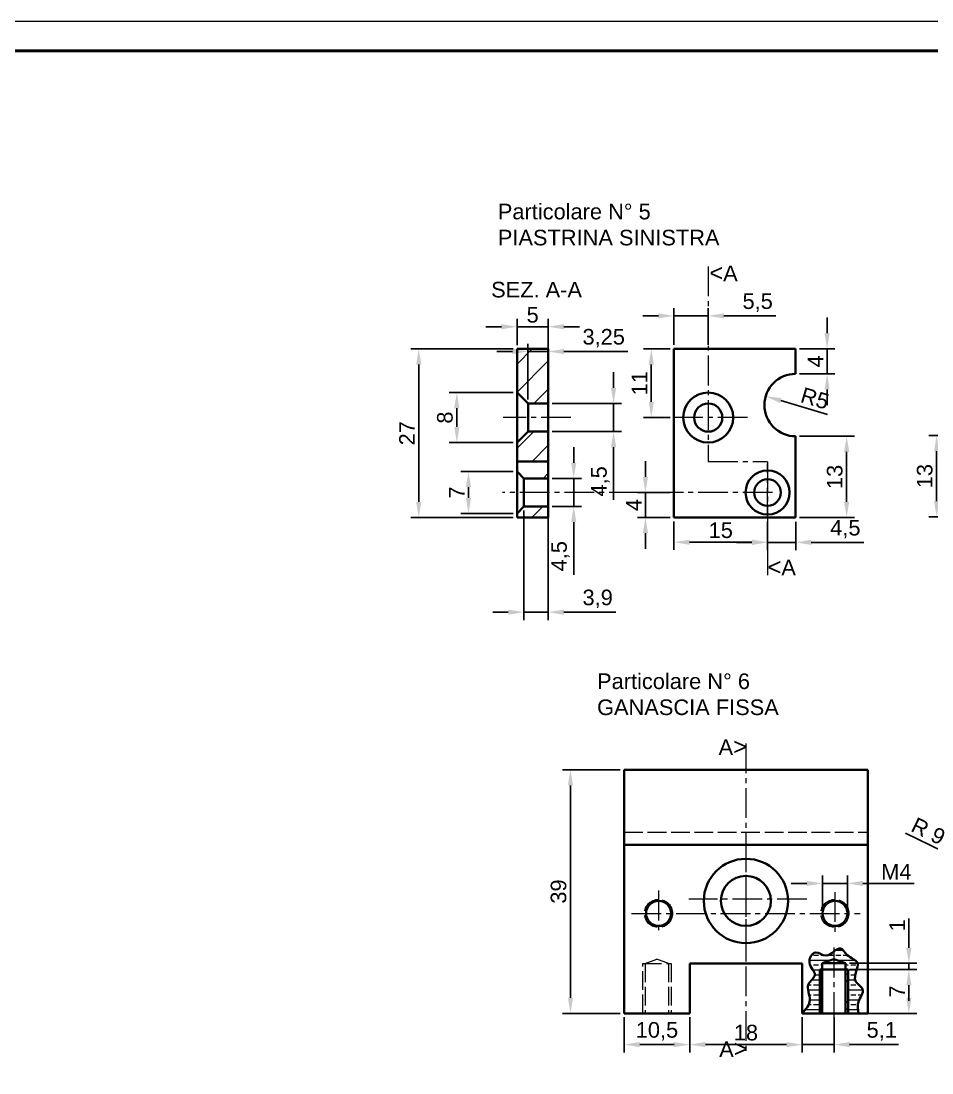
# Model space of a CAD drawing. Header units: millimetres. Extents: x 55 to 671, y 9 to 679.
# Drawn here: x 362.7 to 508.7, y 510.6 to 679 of the extents above; entities that cross this region are included whole.
import ezdxf

# ---------------------------------------------------------------- set-up
doc = ezdxf.new("R2010")
doc.units = ezdxf.units.MM
doc.linetypes.add('ACAD_ISO02W100', pattern=[15, 12, -3])
doc.linetypes.add('CENTRO2', pattern=[28.575, 19.05, -3.175, 3.175, -3.175])
for name, color, linetype, lineweight in [('01-Linea grossa', 1, 'Continuous', 40), ('01-Linea sottiile', 8, 'Continuous', 15), ('03-Tratteggio', 2, 'ACAD_ISO02W100', 15), ('04-Linea assi', 4, 'CENTRO2', 15), ('05-Testi', 211, 'Continuous', 40), ('06-Quote', 92, 'Continuous', 15), ('07-Squadratura', 5, 'Continuous', 50), ('08-Foglio', 3, 'Continuous', 15)]:
    doc.layers.add(name, color=color, linetype=linetype, lineweight=lineweight)
doc.styles.get("Standard").update_dxf_attribs({"font": 'arial.ttf'})
doc.dimstyles.new('ISO-25', dxfattribs={"dimtxt": 2.5, "dimasz": 2.5, "dimexe": 1.25, "dimexo": 0.625, "dimtad": 1, "dimtxsty": 'Standard', "dimcen": 2.5, "dimadec": 0, "dimazin": 0, "dimtfac": 1, "dimtmove": 0, "dimatfit": 3, "dimfxl": 1, "dimarcsym": 0})

# ---------------------------------------------------------------- blocks, each defined once
blk = doc.blocks.new('*D4')
at = {"layer": '06-Quote', "color": 0, "lineweight": -2, "transparency": 16777216}
for p, q in [((464.82, 631.84), (462.32, 631.84)), ((467.32, 627.18), (467.32, 633.09)), ((467.32, 631.84), (472.82, 631.84)), ((472.82, 627.18), (472.82, 633.09)), ((475.32, 631.84), (483.64, 631.84))]:
    blk.add_line(p, q, dxfattribs=at)
at = {"layer": '06-Quote', "color": 0, "transparency": 16777216}
for points in [[(464.82, 632.25), (464.82, 631.42), (467.32, 631.84)], [(475.32, 632.25), (475.32, 631.42), (472.82, 631.84)]]:
    blk.add_solid(points, dxfattribs=at)
at = {"layer": 'Defpoints', "color": 0, "transparency": 16777216}
for p in [(472.82, 631.84), (467.32, 626.55), (472.82, 626.55)]:
    blk.add_point(p, dxfattribs=at)
at = {"layer": '06-Quote', "color": 0, "transparency": 16777216, "insert": (480.73, 633.96), "char_height": 2.5, "attachment_point": 5}
blk.add_mtext('5,5', dxfattribs=at)
blk = doc.blocks.new('*D5')
at = {"layer": '06-Quote', "color": 0, "lineweight": -2, "transparency": 16777216}
for p, q in [((467.32, 598.93), (467.32, 594.35)), ((482.32, 598.93), (482.32, 594.35)), ((469.82, 595.6), (479.82, 595.6))]:
    blk.add_line(p, q, dxfattribs=at)
at = {"layer": '06-Quote', "color": 0, "transparency": 16777216}
for points in [[(469.82, 596.01), (469.82, 595.18), (467.32, 595.6)], [(479.82, 596.01), (479.82, 595.18), (482.32, 595.6)]]:
    blk.add_solid(points, dxfattribs=at)
at = {"layer": 'Defpoints', "color": 0, "transparency": 16777216}
for p in [(467.32, 599.55), (482.32, 599.55), (482.32, 595.6)]:
    blk.add_point(p, dxfattribs=at)
at = {"layer": '06-Quote', "color": 0, "transparency": 16777216, "insert": (474.82, 597.5), "char_height": 2.5, "attachment_point": 5}
blk.add_mtext('15', dxfattribs=at)
blk = doc.blocks.new('*D6')
at = {"layer": '06-Quote', "color": 0, "lineweight": -2, "transparency": 16777216}
for p, q in [((466.69, 626.55), (462.44, 626.55)), ((463.69, 618.05), (463.69, 624.05)), ((466.69, 615.55), (462.44, 615.55))]:
    blk.add_line(p, q, dxfattribs=at)
at = {"layer": '06-Quote', "color": 0, "transparency": 16777216}
for points in [[(463.28, 624.05), (464.11, 624.05), (463.69, 626.55)], [(463.28, 618.05), (464.11, 618.05), (463.69, 615.55)]]:
    blk.add_solid(points, dxfattribs=at)
at = {"layer": 'Defpoints', "color": 0, "transparency": 16777216}
for p in [(463.69, 626.55), (467.32, 626.55), (467.32, 615.55)]:
    blk.add_point(p, dxfattribs=at)
at = {"layer": '06-Quote', "color": 0, "transparency": 16777216, "insert": (461.81, 621.05), "char_height": 2.5, "attachment_point": 5, "rotation": 90}
blk.add_mtext('11', dxfattribs=at)
blk = doc.blocks.new('*D7')
at = {"layer": '06-Quote', "color": 0, "lineweight": -2, "transparency": 16777216}
blk.add_line((491.9, 616.04), (484.42, 618.26), dxfattribs=at)
at = {"layer": '06-Quote', "color": 0, "transparency": 16777216}
blk.add_solid([(484.54, 618.66), (484.3, 617.86), (482.02, 618.98)], dxfattribs=at)
at = {"layer": 'Defpoints', "color": 0, "transparency": 16777216}
for p in [(482.02, 618.98), (486.82, 617.55)]:
    blk.add_point(p, dxfattribs=at)
at = {"layer": '06-Quote', "color": 0, "transparency": 16777216, "insert": (489.9, 618.62), "char_height": 2.5, "attachment_point": 5, "rotation": 343.4503}
blk.add_mtext('R5', dxfattribs=at)
blk = doc.blocks.new('*D12')
at = {"layer": '06-Quote', "color": 0, "lineweight": -2, "transparency": 16777216}
for p, q in [((491.86, 629.05), (491.86, 631.55)), ((487.44, 626.55), (493.11, 626.55)), ((491.86, 626.55), (491.86, 622.55)), ((487.44, 622.55), (493.11, 622.55)), ((491.86, 620.05), (491.86, 617.55))]:
    blk.add_line(p, q, dxfattribs=at)
at = {"layer": '06-Quote', "color": 0, "transparency": 16777216}
for points in [[(491.44, 629.05), (492.27, 629.05), (491.86, 626.55)], [(491.44, 620.05), (492.27, 620.05), (491.86, 622.55)]]:
    blk.add_solid(points, dxfattribs=at)
at = {"layer": 'Defpoints', "color": 0, "transparency": 16777216}
for p in [(486.82, 626.55), (486.82, 622.55), (491.86, 622.55)]:
    blk.add_point(p, dxfattribs=at)
at = {"layer": '06-Quote', "color": 0, "transparency": 16777216, "insert": (489.98, 624.55), "char_height": 2.5, "attachment_point": 5, "rotation": 90}
blk.add_mtext('4', dxfattribs=at)
blk = doc.blocks.new('*D13')
at = {"layer": '06-Quote', "color": 0, "lineweight": -2, "transparency": 16777216}
for p, q in [((462.75, 606.06), (462.75, 608.56)), ((466.69, 603.56), (461.5, 603.56)), ((462.75, 603.56), (462.75, 599.55)), ((466.69, 599.55), (461.5, 599.55)), ((462.75, 597.05), (462.75, 594.55))]:
    blk.add_line(p, q, dxfattribs=at)
at = {"layer": '06-Quote', "color": 0, "transparency": 16777216}
for points in [[(462.33, 606.06), (463.17, 606.06), (462.75, 603.56)], [(462.33, 597.05), (463.17, 597.05), (462.75, 599.55)]]:
    blk.add_solid(points, dxfattribs=at)
at = {"layer": 'Defpoints', "color": 0, "transparency": 16777216}
for p in [(467.32, 603.56), (462.75, 599.55), (467.32, 599.55)]:
    blk.add_point(p, dxfattribs=at)
at = {"layer": '06-Quote', "color": 0, "transparency": 16777216, "insert": (460.88, 601.55), "char_height": 2.5, "attachment_point": 5, "rotation": 90}
blk.add_mtext('4', dxfattribs=at)
blk = doc.blocks.new('*D14')
at = {"layer": '06-Quote', "color": 0, "lineweight": -2, "transparency": 16777216}
for p, q in [((441.57, 626.54), (425.19, 626.54)), ((426.44, 624.04), (426.44, 602.04)), ((441.57, 599.54), (425.19, 599.54))]:
    blk.add_line(p, q, dxfattribs=at)
at = {"layer": '06-Quote', "color": 0, "transparency": 16777216}
for points in [[(426.03, 624.04), (426.86, 624.04), (426.44, 626.54)], [(426.03, 602.04), (426.86, 602.04), (426.44, 599.54)]]:
    blk.add_solid(points, dxfattribs=at)
at = {"layer": 'Defpoints', "color": 0, "transparency": 16777216}
for p in [(442.19, 626.54), (426.44, 599.54), (442.19, 599.54)]:
    blk.add_point(p, dxfattribs=at)
at = {"layer": '06-Quote', "color": 0, "transparency": 16777216, "insert": (424.56, 613.04), "char_height": 2.5, "attachment_point": 5, "rotation": 90}
blk.add_mtext('27', dxfattribs=at)
blk = doc.blocks.new('*D15')
at = {"layer": '06-Quote', "color": 0, "lineweight": -2, "transparency": 16777216}
for p, q in [((441.57, 619.55), (431.29, 619.55)), ((432.54, 617.05), (432.54, 614.05)), ((441.57, 611.55), (431.29, 611.55))]:
    blk.add_line(p, q, dxfattribs=at)
at = {"layer": '06-Quote', "color": 0, "transparency": 16777216}
for points in [[(432.12, 617.05), (432.96, 617.05), (432.54, 619.55)], [(432.12, 614.05), (432.96, 614.05), (432.54, 611.55)]]:
    blk.add_solid(points, dxfattribs=at)
at = {"layer": 'Defpoints', "color": 0, "transparency": 16777216}
for p in [(442.19, 619.55), (432.54, 611.55), (442.19, 611.55)]:
    blk.add_point(p, dxfattribs=at)
at = {"layer": '06-Quote', "color": 0, "transparency": 16777216, "insert": (430.64, 615.55), "char_height": 2.5, "attachment_point": 5, "rotation": 90}
blk.add_mtext('8', dxfattribs=at)
blk = doc.blocks.new('*D16')
at = {"layer": '06-Quote', "color": 0, "lineweight": -2, "transparency": 16777216}
for p, q in [((457.65, 620.3), (457.65, 622.8)), ((447.82, 617.8), (458.9, 617.8)), ((457.65, 617.8), (457.65, 613.3)), ((447.82, 613.3), (458.9, 613.3)), ((457.65, 610.8), (457.65, 602.38))]:
    blk.add_line(p, q, dxfattribs=at)
at = {"layer": '06-Quote', "color": 0, "transparency": 16777216}
for points in [[(457.23, 620.3), (458.07, 620.3), (457.65, 617.8)], [(457.23, 610.8), (458.07, 610.8), (457.65, 613.3)]]:
    blk.add_solid(points, dxfattribs=at)
at = {"layer": 'Defpoints', "color": 0, "transparency": 16777216}
for p in [(447.19, 617.8), (447.19, 613.3), (457.65, 613.3)]:
    blk.add_point(p, dxfattribs=at)
at = {"layer": '06-Quote', "color": 0, "transparency": 16777216, "insert": (455.53, 605.34), "char_height": 2.5, "attachment_point": 5, "rotation": 90}
blk.add_mtext('4,5', dxfattribs=at)
blk = doc.blocks.new('*D17')
at = {"layer": '06-Quote', "color": 0, "lineweight": -2, "transparency": 16777216}
for p, q in [((451.26, 608.32), (451.26, 610.82)), ((447.82, 605.82), (452.51, 605.82)), ((451.26, 605.82), (451.26, 601.31)), ((447.82, 601.31), (452.51, 601.31)), ((451.26, 598.81), (451.26, 590.39))]:
    blk.add_line(p, q, dxfattribs=at)
at = {"layer": '06-Quote', "color": 0, "transparency": 16777216}
for points in [[(450.84, 608.32), (451.68, 608.32), (451.26, 605.82)], [(450.84, 598.81), (451.68, 598.81), (451.26, 601.31)]]:
    blk.add_solid(points, dxfattribs=at)
at = {"layer": 'Defpoints', "color": 0, "transparency": 16777216}
for p in [(447.19, 605.82), (447.19, 601.31), (451.26, 601.31)]:
    blk.add_point(p, dxfattribs=at)
at = {"layer": '06-Quote', "color": 0, "transparency": 16777216, "insert": (449.14, 593.35), "char_height": 2.5, "attachment_point": 5, "rotation": 90}
blk.add_mtext('4,5', dxfattribs=at)
blk = doc.blocks.new('*D18')
at = {"layer": '06-Quote', "color": 0, "lineweight": -2, "transparency": 16777216}
for p, q in [((487.44, 612.55), (496.23, 612.55)), ((494.98, 610.05), (494.98, 602.05)), ((487.44, 599.55), (496.23, 599.55))]:
    blk.add_line(p, q, dxfattribs=at)
at = {"layer": '06-Quote', "color": 0, "transparency": 16777216}
for points in [[(494.56, 610.05), (495.4, 610.05), (494.98, 612.55)], [(494.56, 602.05), (495.4, 602.05), (494.98, 599.55)]]:
    blk.add_solid(points, dxfattribs=at)
at = {"layer": 'Defpoints', "color": 0, "transparency": 16777216}
for p in [(486.82, 612.55), (486.82, 599.55), (494.98, 599.55)]:
    blk.add_point(p, dxfattribs=at)
at = {"layer": '06-Quote', "color": 0, "transparency": 16777216, "insert": (493.08, 606.05), "char_height": 2.5, "attachment_point": 5, "rotation": 90}
blk.add_mtext('13', dxfattribs=at)
blk = doc.blocks.new('*D22')
at = {"layer": '06-Quote', "color": 0, "lineweight": -2, "transparency": 16777216}
for p, q in [((521.4, 612.68), (508.15, 612.68)), ((509.4, 610.18), (509.4, 602.18)), ((521.4, 599.68), (508.15, 599.68))]:
    blk.add_line(p, q, dxfattribs=at)
at = {"layer": '06-Quote', "color": 0, "transparency": 16777216}
for points in [[(508.98, 610.18), (509.82, 610.18), (509.4, 612.68)], [(508.98, 602.18), (509.82, 602.18), (509.4, 599.68)]]:
    blk.add_solid(points, dxfattribs=at)
at = {"layer": 'Defpoints', "color": 0, "transparency": 16777216}
for p in [(522.02, 612.68), (509.4, 599.68), (522.02, 599.68)]:
    blk.add_point(p, dxfattribs=at)
at = {"layer": '06-Quote', "color": 0, "transparency": 16777216, "insert": (507.5, 606.18), "char_height": 2.5, "attachment_point": 5, "rotation": 90}
blk.add_mtext('13', dxfattribs=at)
blk = doc.blocks.new('*D23')
at = {"layer": '06-Quote', "color": 0, "lineweight": -2, "transparency": 16777216}
for p, q in [((482.32, 598.84), (482.32, 594.32)), ((486.82, 598.84), (486.82, 594.32)), ((479.82, 595.57), (477.32, 595.57)), ((482.32, 595.57), (486.82, 595.57)), ((489.32, 595.57), (497.74, 595.57))]:
    blk.add_line(p, q, dxfattribs=at)
at = {"layer": '06-Quote', "color": 0, "transparency": 16777216}
for points in [[(479.82, 595.99), (479.82, 595.15), (482.32, 595.57)], [(489.32, 595.99), (489.32, 595.15), (486.82, 595.57)]]:
    blk.add_solid(points, dxfattribs=at)
at = {"layer": 'Defpoints', "color": 0, "transparency": 16777216}
for p in [(482.32, 599.46), (486.82, 599.46), (486.82, 595.57)]:
    blk.add_point(p, dxfattribs=at)
at = {"layer": '06-Quote', "color": 0, "transparency": 16777216, "insert": (494.78, 597.69), "char_height": 2.5, "attachment_point": 5}
blk.add_mtext('4,5', dxfattribs=at)
blk = doc.blocks.new('*D50')
at = {"layer": '06-Quote', "color": 0, "lineweight": -2, "transparency": 16777216}
for p, q in [((469.85, 519.53), (469.85, 513.9)), ((487.85, 519.53), (487.85, 513.9)), ((472.35, 515.15), (485.35, 515.15))]:
    blk.add_line(p, q, dxfattribs=at)
at = {"layer": '06-Quote', "color": 0, "transparency": 16777216}
for points in [[(472.35, 515.57), (472.35, 514.74), (469.85, 515.15)], [(485.35, 515.57), (485.35, 514.74), (487.85, 515.15)]]:
    blk.add_solid(points, dxfattribs=at)
at = {"layer": 'Defpoints', "color": 0, "transparency": 16777216}
for p in [(469.85, 520.16), (487.85, 520.16), (487.85, 515.15)]:
    blk.add_point(p, dxfattribs=at)
at = {"layer": '06-Quote', "color": 0, "transparency": 16777216, "insert": (478.85, 517.06), "char_height": 2.5, "attachment_point": 5}
blk.add_mtext('18', dxfattribs=at)
blk = doc.blocks.new('*D51')
at = {"layer": '06-Quote', "color": 0, "lineweight": -2, "transparency": 16777216}
for p, q in [((458.73, 559.16), (449.49, 559.16)), ((450.74, 556.66), (450.74, 522.66)), ((458.73, 520.16), (449.49, 520.16))]:
    blk.add_line(p, q, dxfattribs=at)
at = {"layer": '06-Quote', "color": 0, "transparency": 16777216}
for points in [[(450.33, 556.66), (451.16, 556.66), (450.74, 559.16)], [(450.33, 522.66), (451.16, 522.66), (450.74, 520.16)]]:
    blk.add_solid(points, dxfattribs=at)
at = {"layer": 'Defpoints', "color": 0, "transparency": 16777216}
for p in [(459.35, 559.16), (450.74, 520.16), (459.35, 520.16)]:
    blk.add_point(p, dxfattribs=at)
at = {"layer": '06-Quote', "color": 0, "transparency": 16777216, "insert": (448.84, 539.66), "char_height": 2.5, "attachment_point": 5, "rotation": 90}
blk.add_mtext('39', dxfattribs=at)
blk = doc.blocks.new('*D54')
at = {"layer": '06-Quote', "color": 0, "lineweight": -2, "transparency": 16777216}
for p, q in [((488.6, 540.96), (486.1, 540.96)), ((491.1, 536.78), (491.1, 542.21)), ((491.1, 540.96), (495.1, 540.96)), ((495.1, 536.78), (495.1, 542.21)), ((497.6, 540.96), (505.78, 540.96))]:
    blk.add_line(p, q, dxfattribs=at)
at = {"layer": '06-Quote', "color": 0, "transparency": 16777216}
for points in [[(488.6, 541.38), (488.6, 540.54), (491.1, 540.96)], [(497.6, 541.38), (497.6, 540.54), (495.1, 540.96)]]:
    blk.add_solid(points, dxfattribs=at)
at = {"layer": 'Defpoints', "color": 0, "transparency": 16777216}
for p in [(495.1, 540.96), (491.1, 536.16), (495.1, 536.16)]:
    blk.add_point(p, dxfattribs=at)
at = {"layer": '06-Quote', "color": 0, "transparency": 16777216, "insert": (502.94, 542.83), "char_height": 2.5, "attachment_point": 5}
blk.add_mtext('M4', dxfattribs=at)
blk = doc.blocks.new('*D59')
at = {"layer": '06-Quote', "color": 0, "lineweight": -2, "transparency": 16777216}
for p, q in [((487.85, 519.53), (487.85, 513.9)), ((492.96, 519.53), (492.96, 513.9)), ((485.35, 515.15), (482.85, 515.15)), ((487.85, 515.15), (492.96, 515.15)), ((495.46, 515.15), (503.27, 515.15))]:
    blk.add_line(p, q, dxfattribs=at)
at = {"layer": '06-Quote', "color": 0, "transparency": 16777216}
for points in [[(485.35, 515.57), (485.35, 514.74), (487.85, 515.15)], [(495.46, 515.57), (495.46, 514.74), (492.96, 515.15)]]:
    blk.add_solid(points, dxfattribs=at)
at = {"layer": 'Defpoints', "color": 0, "transparency": 16777216}
for p in [(487.85, 520.16), (492.96, 520.16), (492.96, 515.15)]:
    blk.add_point(p, dxfattribs=at)
at = {"layer": '06-Quote', "color": 0, "transparency": 16777216, "insert": (500.61, 517.28), "char_height": 2.5, "attachment_point": 5}
blk.add_mtext('5,1', dxfattribs=at)
blk = doc.blocks.new('*D60')
at = {"layer": '06-Quote', "color": 0, "lineweight": -2, "transparency": 16777216}
for p, q in [((459.35, 519.53), (459.35, 513.9)), ((469.85, 519.53), (469.85, 513.9)), ((467.35, 515.15), (461.85, 515.15))]:
    blk.add_line(p, q, dxfattribs=at)
at = {"layer": '06-Quote', "color": 0, "transparency": 16777216}
for points in [[(461.85, 515.57), (461.85, 514.74), (459.35, 515.15)], [(467.35, 515.57), (467.35, 514.74), (469.85, 515.15)]]:
    blk.add_solid(points, dxfattribs=at)
at = {"layer": 'Defpoints', "color": 0, "transparency": 16777216}
for p in [(459.35, 520.16), (469.85, 520.16), (459.35, 515.15)]:
    blk.add_point(p, dxfattribs=at)
at = {"layer": '06-Quote', "color": 0, "transparency": 16777216, "insert": (464.6, 517.28), "char_height": 2.5, "attachment_point": 5}
blk.add_mtext('10,5', dxfattribs=at)
blk = doc.blocks.new('*D90')
at = {"layer": '06-Quote', "color": 0, "lineweight": -2, "transparency": 16777216}
for p, q in [((441.57, 606.91), (433.16, 606.91)), ((434.41, 604.41), (434.41, 602.7)), ((441.57, 600.2), (433.16, 600.2))]:
    blk.add_line(p, q, dxfattribs=at)
at = {"layer": '06-Quote', "color": 0, "transparency": 16777216}
for points in [[(433.99, 604.41), (434.82, 604.41), (434.41, 606.91)], [(433.99, 602.7), (434.82, 602.7), (434.41, 600.2)]]:
    blk.add_solid(points, dxfattribs=at)
at = {"layer": 'Defpoints', "color": 0, "transparency": 16777216}
for p in [(442.19, 606.91), (434.41, 600.2), (442.19, 600.2)]:
    blk.add_point(p, dxfattribs=at)
at = {"layer": '06-Quote', "color": 0, "transparency": 16777216, "insert": (432.53, 603.55), "char_height": 2.5, "attachment_point": 5, "rotation": 90}
blk.add_mtext('7', dxfattribs=at)
blk = doc.blocks.new('*D97')
at = {"layer": '06-Quote', "color": 0, "lineweight": -2, "transparency": 16777216}
for p, q in [((495.83, 527.17), (506.2, 527.17)), ((504.95, 524.67), (504.95, 522.66)), ((495.83, 520.16), (506.2, 520.16))]:
    blk.add_line(p, q, dxfattribs=at)
at = {"layer": '06-Quote', "color": 0, "transparency": 16777216}
for points in [[(504.53, 524.67), (505.37, 524.67), (504.95, 527.17)], [(504.53, 522.66), (505.37, 522.66), (504.95, 520.16)]]:
    blk.add_solid(points, dxfattribs=at)
at = {"layer": 'Defpoints', "color": 0, "transparency": 16777216}
for p in [(495.21, 527.17), (495.21, 520.16), (504.95, 520.16)]:
    blk.add_point(p, dxfattribs=at)
at = {"layer": '06-Quote', "color": 0, "transparency": 16777216, "insert": (503.07, 523.66), "char_height": 2.5, "attachment_point": 5, "rotation": 90}
blk.add_mtext('7', dxfattribs=at)
blk = doc.blocks.new('*D98')
at = {"layer": '06-Quote', "color": 0, "lineweight": -2, "transparency": 16777216}
for p, q in [((504.95, 530.67), (504.95, 535.34)), ((495.45, 528.17), (506.2, 528.17)), ((504.95, 527.17), (504.95, 528.17)), ((495.45, 527.17), (506.2, 527.17)), ((504.95, 524.67), (504.95, 522.17))]:
    blk.add_line(p, q, dxfattribs=at)
at = {"layer": '06-Quote', "color": 0, "transparency": 16777216}
for points in [[(504.53, 530.67), (505.37, 530.67), (504.95, 528.17)], [(504.53, 524.67), (505.37, 524.67), (504.95, 527.17)]]:
    blk.add_solid(points, dxfattribs=at)
at = {"layer": 'Defpoints', "color": 0, "transparency": 16777216}
for p in [(494.83, 528.17), (504.95, 528.17), (494.83, 527.17)]:
    blk.add_point(p, dxfattribs=at)
at = {"layer": '06-Quote', "color": 0, "transparency": 16777216, "insert": (503.07, 534.25), "char_height": 2.5, "attachment_point": 5, "rotation": 90}
blk.add_mtext('1', dxfattribs=at)
blk = doc.blocks.new('*D106')
at = {"layer": '06-Quote', "color": 0, "lineweight": -2, "transparency": 16777216}
for p, q in [((504.43, 549), (512.29, 545.15)), ((522.67, 540.07), (514.54, 544.05))]:
    blk.add_line(p, q, dxfattribs=at)
blk.add_arc((522.67, 540.07), 9.05, 94.5088, 161.8227, dxfattribs=at)
at = {"layer": '06-Quote', "color": 0, "transparency": 16777216}
blk.add_solid([(512.48, 545.52), (512.11, 544.77), (514.54, 544.05)], dxfattribs=at)
at = {"layer": 'Defpoints', "color": 0, "transparency": 16777216}
for p in [(514.54, 544.05), (522.67, 540.07)]:
    blk.add_point(p, dxfattribs=at)
at = {"layer": '06-Quote', "color": 0, "transparency": 16777216, "insert": (508.07, 549.33), "char_height": 2.5, "attachment_point": 5, "rotation": 333.9088}
blk.add_mtext('R 9', dxfattribs=at)
blk = doc.blocks.new('*D109')
at = {"layer": '06-Quote', "color": 0, "lineweight": -2, "transparency": 16777216}
for p, q in [((439.69, 630.1), (437.19, 630.1)), ((442.19, 627.17), (442.19, 631.35)), ((442.19, 630.1), (447.19, 630.1)), ((447.19, 627.17), (447.19, 631.35)), ((449.69, 630.1), (452.19, 630.1))]:
    blk.add_line(p, q, dxfattribs=at)
at = {"layer": '06-Quote', "color": 0, "transparency": 16777216}
for points in [[(439.69, 630.51), (439.69, 629.68), (442.19, 630.1)], [(449.69, 630.51), (449.69, 629.68), (447.19, 630.1)]]:
    blk.add_solid(points, dxfattribs=at)
at = {"layer": 'Defpoints', "color": 0, "transparency": 16777216}
for p in [(447.19, 630.1), (442.19, 626.54), (447.19, 626.54)]:
    blk.add_point(p, dxfattribs=at)
at = {"layer": '06-Quote', "color": 0, "transparency": 16777216, "insert": (444.69, 631.99), "char_height": 2.5, "attachment_point": 5}
blk.add_mtext('5', dxfattribs=at)
blk = doc.blocks.new('*D110')
at = {"layer": '06-Quote', "color": 0, "lineweight": -2, "transparency": 16777216}
for p, q in [((443.29, 600.69), (443.29, 583.14)), ((447.19, 600.69), (447.19, 583.14)), ((440.79, 584.39), (438.29, 584.39)), ((443.29, 584.39), (447.19, 584.39)), ((449.69, 584.39), (458, 584.39))]:
    blk.add_line(p, q, dxfattribs=at)
at = {"layer": '06-Quote', "color": 0, "transparency": 16777216}
for points in [[(440.79, 584.81), (440.79, 583.98), (443.29, 584.39)], [(449.69, 584.81), (449.69, 583.98), (447.19, 584.39)]]:
    blk.add_solid(points, dxfattribs=at)
at = {"layer": 'Defpoints', "color": 0, "transparency": 16777216}
for p in [(443.29, 601.31), (447.19, 601.31), (447.19, 584.39)]:
    blk.add_point(p, dxfattribs=at)
at = {"layer": '06-Quote', "color": 0, "transparency": 16777216, "insert": (455.1, 586.52), "char_height": 2.5, "attachment_point": 5}
blk.add_mtext('3,9', dxfattribs=at)
blk = doc.blocks.new('*D111')
at = {"layer": '06-Quote', "color": 0, "lineweight": -2, "transparency": 16777216}
for p, q in [((443.94, 618.43), (443.94, 627.38)), ((447.19, 618.43), (447.19, 627.38)), ((441.44, 626.13), (438.94, 626.13)), ((443.94, 626.13), (447.19, 626.13)), ((449.69, 626.13), (459.95, 626.13))]:
    blk.add_line(p, q, dxfattribs=at)
at = {"layer": '06-Quote', "color": 0, "transparency": 16777216}
for points in [[(441.44, 626.55), (441.44, 625.72), (443.94, 626.13)], [(449.69, 626.55), (449.69, 625.72), (447.19, 626.13)]]:
    blk.add_solid(points, dxfattribs=at)
at = {"layer": 'Defpoints', "color": 0, "transparency": 16777216}
for p in [(447.19, 626.13), (443.94, 617.8), (447.19, 617.8)]:
    blk.add_point(p, dxfattribs=at)
at = {"layer": '06-Quote', "color": 0, "transparency": 16777216, "insert": (456.07, 628.26), "char_height": 2.5, "attachment_point": 5}
blk.add_mtext('3,25', dxfattribs=at)

msp = doc.modelspace()

# ---------------------------------------------------------------- hatches: boundary and pattern name
at = {"layer": '01-Linea sottiile'}
h = msp.add_hatch(dxfattribs=at)
h.set_pattern_fill('ANSI31', color=256)
h.set_pattern_definition([(45, (-352.5548, 49.3745), (-2.245064, 2.245064), [])])
h.paths.add_polyline_path([(442.193, 619.552), (443.943, 617.802), (447.193, 617.802), (447.193, 626.552), (442.193, 626.541)])
h.paths.add_polyline_path([(447.193, 613.302), (443.943, 613.302), (442.193, 611.552), (442.193, 608.535), (447.193, 608.535)])
h = msp.add_hatch(dxfattribs=at)
h.set_pattern_fill('ANSI34', color=256)
h.set_pattern_definition([(45, (-352.555, 49.375), (-13.4704, 13.4704), []), (45, (-348.065, 49.375), (-13.4704, 13.4704), []), (45, (-343.575, 49.375), (-13.4704, 13.4704), []), (45, (-339.084, 49.375), (-13.4704, 13.4704), [])])
h.paths.add_polyline_path([(447.193, 608.535), (442.193, 608.535), (442.193, 606.909), (443.293, 605.801), (447.193, 605.817)])
h.paths.add_polyline_path([(447.193, 601.314), (443.293, 601.314), (442.193, 600.199), (442.193, 599.541), (447.193, 599.558)])
h = msp.add_hatch(dxfattribs=at)
h.set_pattern_fill('BRASS', color=256, scale=0.25)
h.set_pattern_definition([(0, (-341.3733, 49.269), (0, 1.5875), []), (0, (-341.3733, 50.0628), (0, 1.5875), [0.79375, -0.396875])])
edge = h.paths.add_edge_path()
edge.add_line((490.705, 527.168), (491.085, 527.168))
edge.add_line((491.085, 527.168), (491.085, 528.168))
edge.add_line((491.085, 528.168), (492.955, 528.848))
edge.add_line((492.955, 528.848), (492.955, 530.065))
edge.add_spline(control_points=[(492.955, 530.065), (492.552, 529.753), (491.542, 528.96), (489.892, 530.585), (488.37, 528.016), (490.665, 526.371), (488.103, 524.725), (489.699, 522.191), (488.46, 520.827), (487.852, 520.157)], knot_values=[0, 0, 0, 0, 1.3251939, 3.0807704, 4.963045, 7.127028, 8.9039364, 11.4604396, 13.9272141, 13.9272141, 13.9272141, 13.9272141], degree=3, periodic=0)
edge.add_line((487.852, 520.157), (490.705, 520.157))
edge.add_line((490.705, 520.157), (490.705, 527.168))
edge = h.paths.add_edge_path()
edge.add_spline(control_points=[(496.89, 520.157), (496.785, 520.778), (496.562, 522.082), (498.285, 524.041), (495.411, 525.406), (497.683, 528.45), (495.036, 529.099), (494.133, 530.969), (493.343, 530.365), (492.955, 530.065)], knot_values=[13.9272141, 13.9272141, 13.9272141, 13.9272141, 15.7965855, 17.8575433, 19.665905, 22.5650948, 24.5961221, 26.1326954, 27.4052752, 27.4052752, 27.4052752, 27.4052752], degree=3, periodic=0)
edge.add_line((492.955, 530.065), (492.955, 528.848))
edge.add_line((492.955, 528.848), (494.825, 528.168))
edge.add_line((494.825, 528.168), (494.825, 527.168))
edge.add_line((494.825, 527.168), (495.205, 527.168))
edge.add_line((495.205, 527.168), (495.205, 520.157))
edge.add_line((495.205, 520.157), (496.89, 520.157))
h = msp.add_hatch(dxfattribs=at)
h.set_pattern_fill('ANSI36', color=256, scale=0.25)
h.set_pattern_definition([(45, (-341.3733, 49.26905), (0.4209495, 1.5434815), [1.984375, -0.396875, 0, -0.396875])])
h.paths.add_polyline_path([(495.205, 520.157), (494.825, 520.157), (494.825, 527.168), (495.205, 527.168)])
h.paths.add_polyline_path([(491.085, 527.168), (490.705, 527.168), (490.705, 520.157), (491.085, 520.157)])

# ---------------------------------------------------------------- linework, layer by layer
at = {"layer": '01-Linea grossa'}
for p, q in [((442.193, 626.541), (447.193, 626.552)), ((442.193, 599.541), (442.193, 626.541)), ((447.193, 626.552), (443.943, 626.545)), ((447.193, 626.552), (447.193, 599.558)), ((467.316, 626.552), (467.316, 599.552)), ((467.316, 626.552), (486.816, 626.552)), ((467.316, 626.552), (467.316, 615.552)), ((486.816, 626.552), (486.816, 622.552)), ((442.193, 619.552), (443.943, 617.802)), ((447.193, 617.802), (443.943, 617.802)), ((443.943, 617.802), (443.943, 613.302)), ((442.193, 611.552), (443.943, 613.302)), ((443.943, 613.302), (447.193, 613.302)), ((486.816, 599.552), (486.816, 612.552)), ((447.193, 608.535), (442.193, 608.535)), ((443.293, 605.558), (443.293, 601.558)), ((447.193, 599.558), (442.193, 599.541)), ((467.316, 599.552), (486.816, 599.552)), ((498.352, 559.157), (459.352, 559.157)), ((459.352, 559.157), (459.352, 520.157)), ((498.352, 520.157), (498.352, 559.157)), ((469.852, 520.157), (469.852, 528.157)), ((469.852, 528.157), (487.852, 528.157)), ((487.852, 528.157), (487.852, 520.157)), ((491.085, 528.168), (492.955, 528.848)), ((491.085, 528.168), (491.085, 520.157)), ((494.825, 528.168), (492.955, 528.848)), ((494.825, 528.168), (494.825, 520.157)), ((490.705, 527.168), (495.205, 527.168)), ((459.352, 520.157), (469.852, 520.157)), ((487.852, 520.157), (498.352, 520.157))]:
    msp.add_line(p, q, dxfattribs=at)
at = {"layer": '01-Linea grossa', "ltscale": 0.25}
for p, q in [((443.293, 605.801), (442.193, 606.909)), ((443.293, 605.801), (447.193, 605.817)), ((443.293, 601.314), (443.293, 605.801)), ((442.193, 600.199), (443.293, 601.314)), ((447.193, 601.314), (443.293, 601.314)), ((498.352, 547.123), (459.352, 547.123)), ((491.085, 528.168), (494.825, 528.168)), ((490.705, 520.168), (490.705, 527.168)), ((495.205, 527.168), (495.205, 520.168))]:
    msp.add_line(p, q, dxfattribs=at)
at = {"layer": '01-Linea grossa'}
for centre, radius in [((472.816, 615.552), 4), ((472.816, 615.552), 2.25), ((482.316, 603.558), 3.525), ((482.316, 603.558), 2.135), ((478.853, 538.157), 6.75), ((478.853, 538.157), 4), ((464.852, 536.157), 2), ((493.102, 536.157), 2)]:
    msp.add_circle(centre, radius, dxfattribs=at)
msp.add_arc((486.816, 617.552), 5, 90, 270, dxfattribs=at)
msp.add_spline([(487.852, 520.157), (489.094, 522.289), (488.869, 524.835), (489.881, 526.296), (489.019, 528.281), (489.994, 529.891), (491.68, 529.404), (494.004, 530.565), (495.091, 529.479), (496.703, 528.243), (496.403, 525.36), (497.565, 523.974), (496.89, 522.027), (496.89, 520.157)], degree=3, dxfattribs=at)
at = {"layer": '03-Tratteggio', "ltscale": 0.25}
for p, q in [((459.352, 549.157), (498.352, 549.157)), ((462.352, 520.157), (462.352, 528.157)), ((462.352, 528.157), (466.852, 528.157)), ((462.732, 528.157), (464.602, 528.838)), ((462.732, 528.157), (462.732, 520.157)), ((466.472, 528.157), (464.602, 528.838)), ((466.472, 528.157), (466.472, 520.157)), ((466.852, 528.157), (466.852, 520.157))]:
    msp.add_line(p, q, dxfattribs=at)
for centre in [(464.852, 536.157), (493.102, 536.157)]:
    msp.add_circle(centre, 2.25, dxfattribs=at)
at = {"layer": '04-Linea assi', "ltscale": 0.25}
for p, q in [((472.816, 639.762), (472.816, 608.535)), ((450.804, 615.552), (439.967, 615.552)), ((479.093, 615.552), (467.316, 615.552)), ((472.816, 608.535), (482.316, 608.535)), ((482.316, 608.446), (482.316, 599.463)), ((482.316, 599.552), (482.316, 608.182)), ((483.117, 603.558), (439.853, 603.558)), ((478.853, 563.38), (478.853, 513.407)), ((478.853, 547.914), (478.853, 529.015)), ((464.852, 539.814), (464.852, 532.656)), ((493.102, 539.563), (493.102, 532.468)), ((488.602, 538.464), (469.686, 538.464)), ((460.511, 536.157), (497.149, 536.157)), ((492.955, 530.684), (492.955, 519.069))]:
    msp.add_line(p, q, dxfattribs=at)
at = {"layer": '04-Linea assi'}
msp.add_line((482.316, 599.552), (482.316, 590.294), dxfattribs=at)
at = {"layer": '06-Quote'}
msp.add_line((478.853, 538.157), (478.853, 538.157), dxfattribs=at)
at = {"layer": '07-Squadratura'}
for points in [[(83.404, 474.265), (83.404, 674.265), (366.871, 674.265), (380.404, 674.265)], [(380.404, 674.265), (380.404, 674.265), (663.871, 674.265), (663.871, 474.265)]]:
    msp.add_lwpolyline(points, dxfattribs=at)
at = {"layer": '08-Foglio'}
for points in [[(76.569, 469.044), (76.569, 679.044), (373.569, 679.044), (373.569, 679.044)], [(373.569, 679.044), (373.569, 679.044), (670.569, 679.044), (670.569, 469.044)]]:
    msp.add_lwpolyline(points, dxfattribs=at)

# ---------------------------------------------------------------- texts
at = {"layer": '04-Linea assi', "ltscale": 0.25, "char_height": 2.5, "attachment_point": 1}
for s, width, insert in [('{\\H1.08333x;<}A', 21.15779, (472.995, 640.097)), ('{\\H1.08333x;<}A', 21.15779, (482.316, 593.002)), ('A{\\H1.08333x;>}', 9.80805, (474.465, 564.235)), ('A{\\H1.08333x;>}', 9.80805, (474.568, 515.876))]:
    msp.add_mtext_dynamic_manual_height_columns(s, width=width, gutter_width=12.5, heights=[0], dxfattribs=dict(at, insert=insert))
at = {"layer": '05-Testi', "char_height": 2.5, "attachment_point": 1}
for s, width, insert in [('Particolare N° 5\\PPIASTRINA SINISTRA', 51.66833, (439.109, 649.791)), ('SEZ. A-A', 17.96002, (438.034, 637.285)), ('Particolare N° 6\\PGANASCIA FISSA', 65.61048, (455.004, 574.585))]:
    msp.add_mtext_dynamic_manual_height_columns(s, width=width, gutter_width=12.5, heights=[0], dxfattribs=dict(at, insert=insert))

# ---------------------------------------------------------------- dimensions: what is measured, and where the dimension line sits
at = {"layer": '06-Quote'}
for base, p1, p2, picture, middle in [((472.816, 631.837), (467.316, 626.552), (472.816, 626.552), '*D4', (480.726, 633.96)), ((447.193, 630.096), (442.193, 626.541), (447.193, 626.541), '*D109', (444.693, 631.993)), ((447.193, 626.134), (443.943, 617.802), (447.193, 617.802), '*D111', (456.074, 628.261)), ((447.193, 584.393), (443.293, 601.314), (447.193, 601.314), '*D110', (455.096, 586.521)), ((482.316, 595.596), (467.316, 599.552), (482.316, 599.552), '*D5', (474.816, 597.497)), ((486.816, 595.57), (482.316, 599.463), (486.816, 599.463), '*D23', (494.776, 597.692)), ((459.352, 515.154), (469.852, 520.157), (459.352, 520.157), '*D60', (464.602, 517.282)), ((487.852, 515.154), (469.852, 520.157), (487.852, 520.157), '*D50', (478.852, 517.056)), ((492.955, 515.154), (487.852, 520.157), (492.955, 520.157), '*D59', (500.615, 517.282))]:
    dim = msp.add_linear_dim(base=base, p1=p1, p2=p2, dimstyle='ISO-25', dxfattribs=at)
    dim.commit()
    dim.dimension.update_dxf_attribs({"geometry": picture, "text_midpoint": middle})
for base, p1, p2, picture, middle in [((491.856, 622.552), (486.816, 626.552), (486.816, 622.552), '*D12', (489.981, 624.552)), ((426.443, 599.541), (442.193, 626.541), (442.193, 599.541), '*D14', (424.563, 613.041)), ((463.692, 626.552), (467.316, 615.552), (467.316, 626.552), '*D6', (461.812, 621.052)), ((457.65, 613.302), (447.193, 617.802), (447.193, 613.302), '*D16', (455.528, 605.342)), ((432.539, 611.552), (442.193, 619.552), (442.193, 611.552), '*D15', (430.638, 615.552)), ((494.98, 599.552), (486.816, 612.552), (486.816, 599.552), '*D18', (493.078, 606.052)), ((509.401, 599.683), (522.023, 612.683), (522.023, 599.683), '*D22', (507.499, 606.183)), ((451.259, 601.314), (447.193, 605.817), (447.193, 601.314), '*D17', (449.136, 593.353)), ((450.745, 520.157), (459.352, 559.157), (459.352, 520.157), '*D51', (448.842, 539.657)), ((504.949, 528.168), (494.825, 527.168), (494.825, 528.168), '*D98', (503.069, 534.253))]:
    dim = msp.add_linear_dim(base=base, p1=p1, p2=p2, angle=90, dimstyle='ISO-25', dxfattribs=at)
    dim.commit()
    dim.dimension.update_dxf_attribs({"geometry": picture, "text_midpoint": middle})
dim = msp.add_radius_dim(center=(486.816, 617.552), mpoint=(482.023, 618.976), dimstyle='ISO-25', dxfattribs=at)
dim.commit()
dim.dimension.update_dxf_attribs({"geometry": '*D7', "text_midpoint": (489.356, 616.797), "dimtype": 164})
for base, p1, p2, text, picture, middle in [((462.751, 599.552), (467.316, 603.558), (467.316, 599.552), '4', '*D13', (460.876, 601.555)), ((434.405, 600.199), (442.193, 606.909), (442.193, 600.199), '7', '*D90', (432.53, 603.554)), ((504.949, 520.157), (495.205, 527.168), (495.205, 520.157), '7', '*D97', (503.074, 523.663))]:
    dim = msp.add_linear_dim(base=base, p1=p1, p2=p2, angle=90, text=text, dimstyle='ISO-25', dxfattribs=at)
    dim.commit()
    dim.dimension.update_dxf_attribs({"geometry": picture, "text_midpoint": middle})
dim = msp.add_radius_dim(center=(522.666, 540.068), mpoint=(514.539, 544.048), text='R 9', dimstyle='ISO-25', dxfattribs=at)
dim.commit()
dim.dimension.update_dxf_attribs({"geometry": '*D106', "text_midpoint": (508.075, 549.331)})
dim = msp.add_linear_dim(base=(495.102, 540.959), p1=(491.102, 536.157), p2=(495.102, 536.157), text='M<>', dimstyle='ISO-25', dxfattribs=at)
dim.commit()
dim.dimension.update_dxf_attribs({"geometry": '*D54', "text_midpoint": (502.939, 542.834)})

doc.saveas('drawing.dxf')
